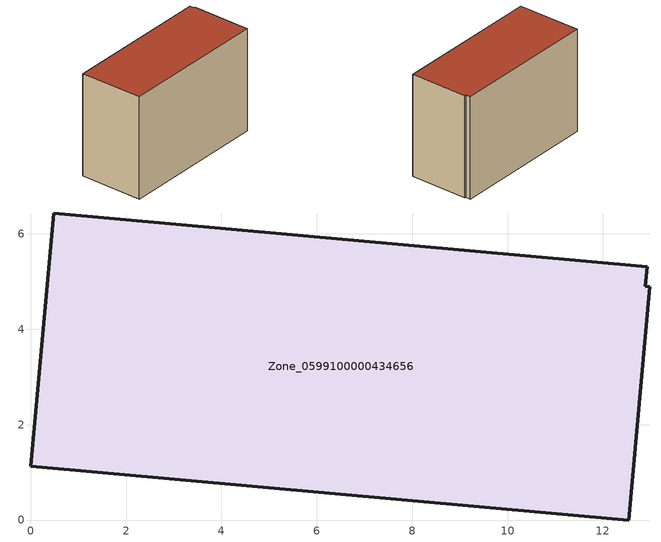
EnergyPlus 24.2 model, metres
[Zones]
Zone_0599100000434656
 floor ground (C_G): 12.93,5.32 12.89,4.9 12.98,4.89 12.54,0 0,1.13 0.48,6.44 z0
 wall outside (C_F): 12.93,5.32 0.48,6.44 0,1.13 12.54,0 12.98,4.89 12.89,4.9 12.93,5.32 z0:8.72
 roof outside (C_R): 12.89,4.9 12.93,5.32 0.48,6.44 0,1.13 12.54,0 12.98,4.89 z8.72
[BUILDING]
Pand.0599100000434656: North Axis=0; Terrain=City; Loads Convergence Tolerance Value=0.04; Temperature Convergence Tolerance Value=0.4; Solar Distribution=FullExterior; Maximum Number of Warmup Days=25; Minimum Number of Warmup Days=1
[Site:Location]
Rotterdam.The.Hague.AP_ZH_NLD Design_Conditions: Latitude=51.96; Longitude=4.45; Time Zone=1; Elevation=-4.5
[SITE:GROUNDTEMPERATURE:BUILDINGSURFACE]
18, 18, 18, 18, 18, 18, 18, 18, 18, 18, 18, 18
[MATERIAL] Thermal Absorptance=0.9; Solar Absorptance=0.7; Visible Absorptance=0.7
Name | Roughness | Thickness | Conductivity | Density | Specific Heat
G.TI.2006-2014 | MediumSmooth | 0.15 | 0.06 | 540 | 1210
F.TI.2006-2014 | Rough | 0.3 | 0.12 | 1920 | 840
R.TI.2006-2014 | MediumRough | 0.2 | 0.08 | 1500 | 1000
[CONSTRUCTION]
C_G: G.TI.2006-2014
C_F: F.TI.2006-2014
C_R: R.TI.2006-2014
[ZONE]
Zone_0599100000434656: Type=1; Multiplier=1; Ceiling Height=Autocalculate; Volume=Autocalculate; Floor Area=autocalculate; Part of Total Floor Area=Yes
[ZONEINFILTRATION:DESIGNFLOWRATE]
Infil_Zone_0599100000434656: Zone or ZoneList or Space or SpaceList=Zone_0599100000434656; Schedule=AlwaysOn; Design Flow Rate Calculation Method=Flow/Area; Flow Rate per Floor Area=0.0015; Constant Term Coefficient=1; Temperature Term Coefficient=0; Velocity Term Coefficient=0; Velocity Squared Term Coefficient=0
[HVACTEMPLATE:ZONE:IDEALLOADSAIRSYSTEM]
Zone_0599100000434656: Maximum Heating Supply Air Temperature=50; Minimum Cooling Supply Air Temperature=13; Maximum Heating Supply Air Humidity Ratio=0.0156; Minimum Cooling Supply Air Humidity Ratio=0.0077; Heating Limit=NoLimit; Cooling Limit=NoLimit; Dehumidification Control Type=ConstantSensibleHeatRatio; Cooling Sensible Heat Ratio=0.7; Dehumidification Setpoint=60; Humidification Control Type=None; Humidification Setpoint=30; Outdoor Air Method=None; Outdoor Air Flow Rate per Person=0.00944; Outdoor Air Flow Rate per Zone Floor Area=0; Outdoor Air Flow Rate per Zone=0; Demand Controlled Ventilation Type=None; Outdoor Air Economizer Type=NoEconomizer; Heat Recovery Type=None; Sensible Heat Recovery Effectiveness=0.7; Latent Heat Recovery Effectiveness=0.65
[ZONECONTROL:THERMOSTAT]
ThermostatControl_Zone_0599100000434656: Zone or ZoneList=Zone_0599100000434656; Control Type Schedule=DualSetpointControlType; Control 1=Thermostat_Zone_0599100000434656; Temperature Difference Between Cutout And Setpoint=0
[THERMOSTATSETPOINT:DUALSETPOINT]
Thermostat_Zone_0599100000434656: Heating Setpoint Temperature Schedule=HeatingSetpoint_Zone_0599100000434656; Cooling Setpoint Temperature Schedule=CoolingSetpoint_Zone_0599100000434656
[SCHEDULE:COMPACT]
HeatingSetpoint_Zone_0599100000434656: Through: 12/31, For: AllDays, Until: 24:00, 21
CoolingSetpoint_Zone_0599100000434656: Through: 12/31, For: AllDays, Until: 24:00, 24
DualSetpointControlType: Through: 12/31, For: AllDays, Until: 24:00, 4
AlwaysOn: Through: 12/31, For: AllDays, Until: 24:00, 1
